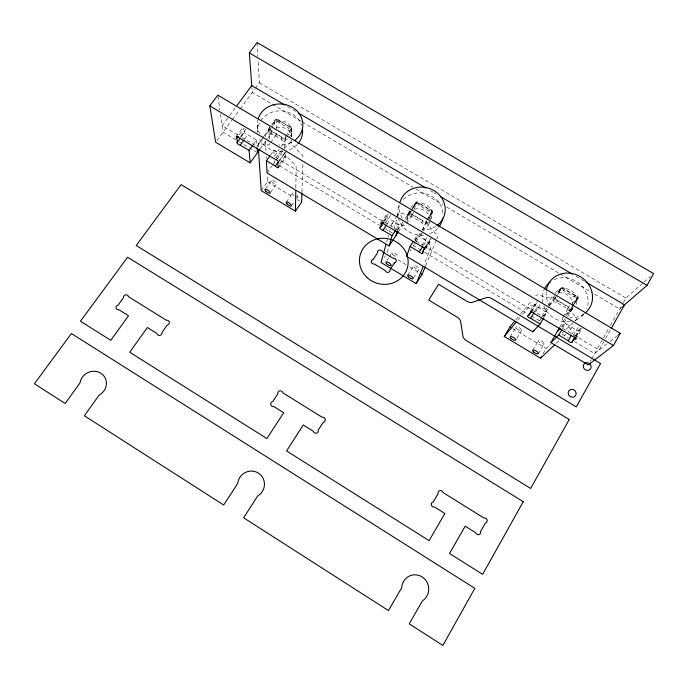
<?xml version="1.0" encoding="UTF-8"?>
<svg xmlns="http://www.w3.org/2000/svg" width="688" height="688" viewBox="0 0 688 688"><rect width="100%" height="100%" fill="white"/><g stroke="black" fill="none" stroke-linecap="round" stroke-linejoin="round"><path stroke-width="0.52" stroke-dasharray="3.44 2.58" d="M286.965 136.8L289.983 132.56A2.245 2.03 4 0 0 291.686 130.161A2.245 2.03 4 0 0 289.02 128.587L289.02 126.394L279.07 120.52A2.253 2.03 3.1 0 0 276.395 118.938A2.253 2.03 3.1 0 0 274.675 121.329M289.983 132.56L289.992 130.385A2.253 2.038 4 0 0 291.703 127.977A2.253 2.038 4 0 0 289.02 126.394M291.359 139.879L291.351 142.493A6.957 2.718 36.9 0 0 292.434 145.082L302.066 155.101A6.828 2.623 36.7 0 1 303.098 157.604M291.385 136.353L291.437 128.2L276.275 119.256L270.78 126.893M291.6 136.542L291.635 131.184M291.738 130.531L291.755 128.346M295.831 187.729L296.193 167.459A6.854 2.546 36.5 0 0 295.126 164.991L285.4 155.015A6.983 2.64 36.8 0 1 284.273 152.461L284.264 151.609M301.963 191.892L302.901 163.718M397.449 230.747L399.238 224.761L390.13 219.352A2.331 0.903 33.7 0 1 387.327 217.683A2.331 0.903 33.7 0 1 387.671 216.385L388.342 213.822M386.699 242.013L387.378 239.579M388.058 237.111L388.522 235.442M389.46 232.062L390.173 229.491M391.145 225.999L391.635 224.236A6.854 2.649 33.3 0 1 393.201 223.308L404.26 225.638A6.983 2.743 33.4 0 0 405.911 224.701M398.447 207.69L399.246 204.886M387.232 252.539L388.961 246.553M394.018 228.941L396.752 219.455M397.518 216.78L398.3 214.071A6.828 2.726 33.3 0 1 399.883 213.108L410.985 215.31A6.957 2.829 33.4 0 0 412.654 214.338L413.376 212.11M407.597 215.937L409.3 210.519A11.576 10.673 16.7 0 0 408.904 212.446A2.279 2.098 15.4 0 1 408.595 213.306L405.189 218.535M407.133 218.225L408.818 212.841M408.887 213.641L409.463 211.818M407.064 221.063L409.678 212.79L410.831 211.01M426.586 220.796L426.25 221.691A2.288 2.107 17.4 0 1 424.625 224.211A2.288 2.107 17.4 0 1 421.864 222.568L411.596 216.488A2.279 2.107 15.9 0 1 408.835 214.854A2.279 2.107 15.9 0 1 410.469 212.343L410.985 210.743M414.546 204.972L415.148 203.106M412.774 208.817L415.096 204.31A2.288 2.098 16.1 0 1 416.73 201.808A2.288 2.098 16.1 0 1 419.499 203.442L429.785 209.513A2.288 2.107 17.5 0 1 432.554 211.147A2.288 2.107 17.5 0 1 430.929 213.667L428.168 217.95M411.596 216.488L412.189 214.673A2.288 2.116 15.9 0 1 410.469 210.709M414.365 209.092L416.627 202.134L432.296 211.388L429.751 218.191M427.394 219.911L430.258 215.482A2.279 2.098 17.5 0 0 431.875 212.979A2.279 2.098 17.5 0 0 429.114 211.345L418.88 205.299L419.499 203.442M421.271 250.26L413.514 245.642L414.95 241.608M415.174 240.989L417.16 235.416L426.328 240.869A2.339 0.912 32.4 0 0 429.157 242.546A2.339 0.912 32.4 0 0 429.639 241.325L430.92 238.117M421.864 222.568L422.501 220.779A2.296 2.116 17.4 0 0 426.87 221.115L426.207 222.895M429.114 211.345L429.785 209.513M421.383 233.034L421.125 233.739A7 2.761 32.5 0 0 421.684 235.993L430.404 245.427A6.88 2.666 32.5 0 1 430.92 247.603L424.075 264.338M422.423 230.179L426.534 220.306M430.258 215.482L430.929 213.667M428.375 221.871L427.824 223.325A6.975 2.847 32.5 0 0 428.366 225.612L436.992 235.107A6.854 2.743 32.4 0 1 437.482 237.317L436.768 239.02M431.832 214.174L432.511 212.36M429.2 223.282L430.206 220.624M430.542 219.739L431.213 217.967M425.648 265.774L436.416 239.871M590.218 361.424L591.207 359.678M591.697 358.801L608.846 328.331M610.411 325.553L622.821 303.511M623.328 302.6L625.899 298.042L643.314 282.682M603.961 341.437L599.145 350.011L561.339 327.505L565.82 319.757M605.56 338.591L610.342 330.077M575.942 336.045L579.004 330.696M576.346 336.527L580.982 328.425M575.994 339.072L582.177 328.253M571.814 334.497L574.876 329.165L565.39 323.523L561.038 327.806M573.362 335.632L578.531 326.602M575.245 336.226L578.823 329.973L581.498 327.522M570.369 329.844L573.465 324.469M575.521 320.883L576.553 319.086M556.833 295.281L555.216 298.05A2.348 2.15 32.2 0 0 553.677 300.673A2.348 2.15 32.2 0 0 556.532 302.367L567.144 308.663A2.356 2.159 33.5 0 0 570.008 310.357A2.356 2.159 33.5 0 0 571.539 307.717L575.297 301.224A2.348 2.141 33 0 0 576.811 298.601A2.348 2.141 33 0 0 573.955 296.915L563.377 290.663A2.339 2.141 31.8 0 0 560.531 288.977A2.339 2.141 31.8 0 0 559 291.592L557.375 294.361M565.244 314.932L571.47 308.62L572.975 306.031M573.474 305.171L577.963 297.405L561.752 287.833L556.308 293.974M574.566 303.46L576.69 299.787A2.356 2.15 33 0 0 578.212 297.156A2.356 2.15 33 0 0 575.349 295.462L564.71 289.184A2.348 2.15 31.7 0 0 561.847 287.489A2.348 2.15 31.7 0 0 560.316 290.112L557.934 294.163M567.738 316.446L571.556 309.849A2.356 2.159 33.9 0 1 572.21 309.161A11.92 10.905 32.6 0 0 573.801 307.906L569.716 312.034M562.32 328.847L565.39 323.523M538.403 353.598L544.079 343.828A3.259 1.152 28.8 0 0 540.338 340.586A3.259 1.152 28.8 0 0 539.297 342.306A3.259 1.152 28.8 0 0 544.079 343.828M563.033 316.807L569.931 305.678M543.047 353.804L546.117 348.506L550.692 344.12M559.937 326.998L565.906 316.695M566.43 315.783L567.497 313.943A2.322 2.124 34.1 0 1 568.142 313.272A11.748 10.767 32.8 0 0 571.1 298.936A11.748 10.767 32.8 0 0 556.3 293.595M532.701 350.407L538.386 340.663M531.428 315.895L539.401 320.651L541.542 316.996M541.955 316.299L547.966 306.048M548.31 305.472L549.574 303.313A2.313 2.124 31.9 0 0 549.841 302.419A11.748 10.767 32.8 0 1 553.083 295.582M547.588 308.921L543.064 316.635L424.935 246.33M549.514 305.635L553.367 299.074A2.339 2.15 31.8 0 0 553.634 298.162A11.92 10.905 32.6 0 1 553.952 296.158M544.251 316.901L546.84 312.498L537.414 306.9A2.399 0.929 29 0 1 534.516 305.171A2.399 0.929 29 0 1 535.376 304.156L537.354 301.817M549.359 305.506L556.222 297.276M558.235 293.845L561.752 287.833M535.685 311.999L539.891 304.87M530.654 310.529L534.292 304.38M530.603 312.197L536.915 301.525M531.858 311.251L537.638 301.482M516.869 338.29L521.564 330.352M534.825 311.294L537.414 306.9M510.161 336.896L515.905 327.213M413.6 277.797L419.044 269.266A3.156 1.144 32.4 0 0 415.647 265.895A3.156 1.144 32.4 0 0 414.486 267.494A3.156 1.144 32.4 0 0 419.044 269.266M423.61 245.109L426.328 240.869M425.425 246.708L430.37 238.977M407.735 275.226L413.729 265.843M424.565 249.108L431.17 238.788M425.829 247.293L429.639 241.325M425.597 249.168L429.948 242.357M421.916 245.487L427.437 236.878M427.11 219.42L432.296 211.388M414.434 239.648L417.16 235.416M415.311 240.602L420.084 233.198M422.122 230.033L426.182 223.729A2.288 2.116 17.9 0 1 426.861 223.075A11.576 10.673 16.7 0 0 428.495 221.88M410.065 251L411.209 249.211M413.514 245.642L415.776 242.133M416.206 241.454L422.544 231.607M423.111 230.729L424.238 228.975A2.253 2.081 17.9 0 1 424.909 228.33A11.412 10.535 16.7 0 0 429.493 222.413M386.931 260.399L388.582 257.862M389.133 257.011L391.885 252.78M412.576 208.18L415.096 204.31M411.415 210.124L416.627 202.134M410.469 212.343L412.198 209.694M398.378 231.779L405.198 221.312M405.774 220.435L406.909 218.689A2.245 2.073 15.4 0 0 407.21 217.838A11.412 10.535 16.7 0 1 411.321 210.812M384.291 257.475L385.383 255.798M406.703 223.497L412.318 214.871M396.486 228.975L399.238 224.761M397.647 230.093L403.142 221.674M391.936 223.72L395.824 217.786M396.383 216.935L398.61 213.538M382.416 222.293L388.006 213.813M384.205 220.771L386.974 216.574M384.343 221.433L387.671 216.385M385.598 222.688L390.638 215.026M386.828 224.391L390.13 219.352M380.903 222.903L387.06 213.572M291.351 205.893L294.258 201.704M296.476 198.505L297.672 196.777M286.285 202.152L292.572 193.122M270.642 192.313L276.387 184.16A3.148 1.092 36.3 0 0 273.188 180.609A3.148 1.092 36.3 0 0 272.009 182.088A3.148 1.092 36.3 0 0 276.387 184.16M279.741 163.813L285.503 155.677L285.468 151.756M261.225 190.628L267.512 181.735L267.15 174.623M278.528 167.562L286.002 157.002M265.568 188.572L271.33 180.419M276.258 157.612L281.512 150.225M267.047 172.963L271.898 166.126M272.508 165.266L276.714 159.349M277.307 158.507L283.86 149.279M284.454 148.445L285.649 146.768A2.219 2.012 3.7 0 1 286.337 146.157A11.249 10.182 3.2 0 0 291.239 140.103M279.328 160.399L284.892 152.573M278.399 162.265L285.4 152.383M270.461 155.127L273.919 150.276L282.777 155.54A2.331 0.869 36.8 0 0 285.511 157.165A2.331 0.869 36.8 0 0 285.503 155.677M284.239 148.169L284.144 138.434L285.357 136.731M285.967 135.88L291.437 128.2M382.012 220.779L274.125 156.58L279.165 149.502M281.315 146.475L285.606 140.447A2.253 2.038 3.8 0 1 286.303 139.827A11.404 10.311 3.3 0 0 286.397 122.43A11.404 10.311 3.3 0 0 268.931 129.542A2.245 2.03 2.2 0 1 268.595 130.367L265 135.364M260.339 148.685L267.073 139.32M267.666 138.486L268.87 136.817A2.219 2.004 2.2 0 0 269.206 135.992A11.249 10.182 3.2 0 1 272.938 129.731M270.625 142.708L276.542 134.452M258.215 144.179L262.309 138.494M262.893 137.686L265.233 134.435M269.361 139.346L268.948 129.439L270.169 127.744M262.833 138.365L257.045 146.406L240.284 136.439M285.744 136.74L285.761 138.494A2.253 2.038 3.5 0 1 284.041 140.902A2.253 2.038 3.5 0 1 281.366 139.311L271.433 133.429A2.245 2.03 2.5 0 1 268.767 131.847A2.245 2.03 2.5 0 1 270.487 129.447L272.921 126.076M273.523 125.233L274.736 123.548A2.245 2.021 3.1 0 1 276.456 121.165A2.245 2.021 3.1 0 1 279.113 122.739L289.02 128.587M253.451 144.325L256.59 139.974L247.792 134.745A2.339 0.86 37.8 0 1 245.074 133.128A2.339 0.86 37.8 0 1 244.928 131.571L244.618 128.235M240.645 136.422L245.96 129.112M241.015 136.525L244.524 131.709M241.428 136.387L244.928 131.571M244.636 139.088L247.792 134.745M236.259 136.585L242.761 127.667M239.235 134.736L243.956 128.26M216.883 140.567L231.942 120.09M232.269 119.652L239.57 109.719M240.181 108.885L254.612 89.259M255.214 88.451L259.393 82.766L258.129 60.544M227.754 118.035L222.147 125.637L239.562 136M229.62 115.507L235.184 107.956M515.914 319.696L518.485 316.583M520.575 314.046L532.22 299.916M517.763 320.298L520.446 317.065M522.639 314.433L529.468 306.229A7.061 2.7 29 0 1 531.678 305.661L544.466 308.938A7.19 2.795 28.9 0 0 546.788 308.37L547.295 307.803M559.439 289.579L560.754 288.1M554.717 295.763L553.143 297.543A7.164 2.881 28.7 0 1 550.804 298.153L537.99 294.997A7.035 2.778 28.8 0 0 535.763 295.616M559 291.592L560.316 290.112M554.115 298.661L555.414 297.216M555.216 298.05L555.62 297.603M563.377 290.663L564.71 289.184M539.401 320.651L546.84 312.498M556.532 302.367L557.83 300.94A2.356 2.159 32.2 0 1 555.569 297.061M573.955 296.915L575.349 295.462M567.144 308.663L568.503 307.261A2.365 2.167 33.4 0 0 573.018 306.934M572.184 303.365L577.963 297.405M575.297 301.224L576.69 299.787M576.381 300.613L577.782 299.185M571.539 307.717L572.743 306.487M563.051 317.159L562.509 317.71A7.267 2.795 28 0 0 562.474 319.645L570.111 328.511A7.129 2.7 28.2 0 1 570.051 330.369L568.684 331.65M571.1 309.746L572.476 308.353M567.781 313.573L571.883 309.428M562.225 333.052L564.143 331.212M566.086 329.346L574.145 321.623M574.833 320.952L576.226 319.619A7.104 2.778 28 0 0 576.312 317.727L568.761 308.792A7.241 2.881 27.8 0 1 568.821 306.822M581.756 316.291L583.923 314.227M556.3 343.321L559.456 340.345M563.988 336.079L565.975 334.205M644.106 281.977L650.435 276.395M622.932 306.212L619.733 308.981L591.25 292.202M607.048 343.759L594.647 353.563L574.428 341.523M610.179 341.282L617.798 335.262M259.393 82.766L625.899 298.042M287.575 106.623L295.677 111.387M430.49 190.688L433.165 192.262M434.059 192.786L435.857 193.844M576.123 276.352L585.067 281.616M301.292 121.406L252.229 92.51L251.868 87.522M302.213 121.957L412.791 187.084M416.077 189.019L443.081 204.929M446.624 207.019L559.301 273.385M560.213 273.919L590.33 291.66M268.948 129.439L284.144 138.434M409.678 212.79L425.39 222.095M555.225 298.988L571.47 308.62M270.014 127.366A2.262 2.038 2.6 0 0 271.356 131.253L281.332 137.161A2.262 2.047 3.5 0 0 285.795 136.706L285.812 138.864M412.189 214.673L422.501 220.779M557.83 300.94L568.503 307.261M384.609 222.336L396.778 229.568M416.188 241.127L423.189 245.289M235.941 139.827L223.067 132.156L220.521 114.182M238.805 141.539L256.572 152.125M279.337 165.688L379.501 225.372M384.97 228.631L392.418 233.069M424.539 252.212L528.375 314.081M561.941 334.084L568.305 337.868M267.512 181.735L293.071 197.035M297.345 199.597L299.486 200.879M397.956 259.823L406.728 265.069M409.652 266.824L419.912 272.964M512.99 328.683L546.117 348.506M217.984 96.2L219.928 109.951M256.59 139.974L257.114 147.378M258.267 146.922L258.129 144.815A6.871 2.52 37.3 0 1 259.084 143.56L268.526 144.987A7 2.606 37.5 0 0 269.55 143.715L269.507 142.846M257.355 125.362L257.802 131.976M257.106 42.561L257.888 56.313M265.224 136.688L265.138 135.08A6.846 2.589 37.5 0 1 266.127 133.782L275.604 135.106A6.983 2.683 37.7 0 0 276.653 133.79L276.61 132.027M265.465 141.479L265.938 150.749M266.239 156.726L266.342 158.679M268.621 129.292L268.716 131.477M270.436 128.08L270.487 129.447M271.356 131.253L271.433 133.429M273.919 150.276L274.125 156.58M274.263 160.631L274.331 162.703M274.624 120.968L274.736 123.548M276.275 119.256L276.516 128.45M279.07 120.52L279.113 122.739M281.332 137.161L281.366 139.311M296.769 194.979A3.139 1.101 35.8 0 1 296.734 196.992M294.111 195.624A3.139 1.101 35.8 0 1 292.469 193.423A3.139 1.101 35.8 0 1 294.146 193.199M291.531 142.407A22.773 20.537 3.3 0 1 278.743 145.013M259.935 133.85A22.773 20.537 3.3 0 1 257.785 120.185M297.25 144.514A22.446 20.296 3.3 0 1 286.595 150.655M282.734 151.326A22.446 20.296 3.3 0 1 258.851 137.144M257.811 132.225A22.446 20.296 3.3 0 1 276.232 111.112A22.446 20.296 3.3 0 1 301.705 125.526M583.828 313.969A23.805 21.749 32.5 0 1 569.819 317.744M550.116 306.461A23.805 21.749 32.5 0 1 546.169 291.669M583.759 314.141A23.461 21.466 32.6 0 1 574.162 320.72M570.335 321.614A23.461 21.466 32.6 0 1 543.804 305.859M542.875 302.772A23.461 21.466 32.6 0 1 544.217 289.424M554.175 279.663A23.461 21.466 32.6 0 1 580.07 284.17A23.461 21.466 32.6 0 1 586.804 308.835M578.823 329.973A2.434 0.929 27.8 0 1 577.808 330.902A2.434 0.929 27.8 0 1 574.876 329.165M414.623 209.195A11.412 10.535 16.7 0 1 429.794 218.767M276.258 127.934A11.249 10.182 3.2 0 1 291.574 136.989M555.379 293.002A11.92 10.905 32.6 0 1 570.739 290.25A11.92 10.905 32.6 0 1 575.847 305.111M410.848 207.501A11.576 10.673 16.7 0 1 426.199 204.938A11.576 10.673 16.7 0 1 430.636 219.205M435.848 226.361A23.125 21.268 16.7 0 1 423.369 229.947M402.342 218.363A23.125 21.268 16.7 0 1 399.315 206.237M437.525 228.536A22.79 21.001 16.7 0 1 429.045 233.929M423.765 235.081A22.79 21.001 16.7 0 1 398.584 219.008M397.922 216.127A22.79 21.001 16.7 0 1 399.109 205.789M403.323 199.382A22.79 21.001 16.7 0 1 427.764 194.386A22.79 21.001 16.7 0 1 442.96 213.873M414.494 206.168A2.27 2.09 16.1 0 1 416.12 203.674A2.27 2.09 16.1 0 1 418.88 205.299M516.679 328.718A3.234 1.152 29.4 0 0 521.504 330.438A3.234 1.152 29.4 0 0 518.03 327.178A3.234 1.152 29.4 0 0 516.679 328.718M392.513 254.276A3.148 1.135 33 0 0 397.114 256.263A3.148 1.135 33 0 0 393.975 252.883A3.148 1.135 33 0 0 392.513 254.276"/><path stroke-width="1.03" d="M258.55 151.102L261.225 190.628L295.41 211.139L295.78 190.473M301.937 192.76L301.628 202.152L295.41 211.139M269.885 155.935L266.428 160.786L267.047 172.963L389.15 245.934L392.091 235.7L382.967 230.256A2.339 0.877 33.6 0 1 380.146 228.579A2.339 0.877 33.6 0 1 380.464 227.315L381.298 223.987A2.365 0.903 33.7 0 1 381.625 222.688A2.365 0.903 33.7 0 1 384.48 224.383L421.366 246.347A2.374 0.912 32.5 0 1 424.247 248.058A2.374 0.912 32.5 0 1 423.774 249.28L422.561 252.401A2.348 0.886 32.4 0 1 422.097 253.588A2.348 0.886 32.4 0 1 419.259 251.903L410.065 246.424L413.342 241.342M386.037 244.412L381.014 262.515L416.188 283.619L422.114 274.28L425.356 266.497M396.107 235.262L397.26 231.4M543.735 317.787L540.123 323.953L532.856 331.805L406.608 256.366L410.065 246.424M416.188 283.619L423.154 266.6M559.525 327.703L550.907 342.598L588.257 364.915L613.455 345.522L620.275 333.302L217.829 95.142L209.797 105.892L215.654 142.244L250.157 162.867L259.883 149.33M622.932 306.212L647.038 285.357L653.6 273.6L257.106 42.561L249.366 52.916L251.765 86.086M611.142 328.666L624.532 304.827L585.961 282.14M550.907 342.598L558.733 335.047L568.245 340.723A2.442 0.894 28 0 0 571.186 342.478A2.442 0.894 28 0 0 572.175 341.583L575.83 337.43M568.245 340.723L571.307 335.391M572.175 341.583L574.738 337.111M558.733 335.047L561.804 329.733M514.409 321.528L509.989 326.886L504.278 336.484L540.484 358.216L541.508 356.453M532.856 331.805L533.862 330.094M540.123 323.953L530.672 318.32A2.408 0.894 29.1 0 1 527.756 316.583A2.408 0.894 29.1 0 1 528.599 315.603L531.205 311.2M528.599 315.603L531.858 311.251M530.672 318.32L533.785 313.049M419.259 251.903L422.518 246.803M423.774 249.28L424.874 247.568M422.561 252.401L423.645 250.699M406.608 256.366L407.76 254.577M389.15 245.934L398.378 231.779M392.091 235.7L395.944 229.809M381.298 223.987L382.416 222.293M380.464 227.315L383.792 222.276M382.967 230.256L386.269 225.225M266.428 160.786L275.303 166.075L278.176 162.024M250.157 162.867L249.047 150.423L252.823 145.202M249.047 150.423L240.224 145.159A2.348 0.826 37.6 0 1 237.506 143.543A2.348 0.826 37.6 0 1 237.334 142.003L240.258 137.987M240.224 145.159L244.008 139.956M237.334 142.003L236.878 137.97L238.057 136.353M237.042 105.445L251.722 85.536L284.884 105.04M504.278 336.484L516.181 322.19M557.4 331.375L560.342 328.486M540.484 358.216L554.451 345.066M618.624 334.609L620.275 333.302M249.366 52.916L647.038 285.357M298.386 112.978L426.018 188.056M440.346 196.484L572.433 274.185M209.797 105.892L613.455 345.522M420.652 273.403L422.114 274.28M509.989 326.886L511.494 327.78M257.157 147.989L257.484 152.667M258.335 118.233A22.773 20.537 3.3 0 1 292.409 107.371A22.773 20.537 3.3 0 1 295.204 140.051M302.402 128.355A22.446 20.296 3.3 0 1 297.999 143.689M546.349 290.224A23.805 21.749 32.5 0 1 580.268 276.628A23.805 21.749 32.5 0 1 584.998 313.1M544.389 289.072A23.461 21.466 32.6 0 1 550.185 282.037M236.878 137.97A2.382 0.851 37.8 0 1 236.698 136.396A2.382 0.851 37.8 0 1 239.458 138.039L275.097 159.255A2.374 0.869 36.8 0 1 277.875 160.915A2.374 0.869 36.8 0 1 277.918 162.411L278.012 166.247A2.339 0.843 36.7 0 1 278.047 167.709A2.339 0.843 36.7 0 1 275.303 166.075M530.809 313.031A2.434 0.92 29.1 0 1 531.678 312.025A2.434 0.92 29.1 0 1 534.636 313.788L572.837 336.535A2.477 0.92 27.9 0 1 575.83 338.307A2.477 0.92 27.9 0 1 574.807 339.227M400.038 202.074A23.125 21.268 16.7 0 1 434.558 190.972A23.125 21.268 16.7 0 1 437.043 225.535M442.737 218.122A22.79 21.001 16.7 0 1 438.824 227.04M474.823 588.317L442.891 645.439L409.214 623.87L422.045 601.475A2.795 2.657 75.1 0 1 422.836 600.607A14.078 13.485 74.7 0 0 422.097 576.922A14.078 13.485 74.7 0 0 401.74 587.174A2.769 2.657 77 0 1 401.379 588.317L388.453 610.566L243.638 517.797L257.295 496.538A2.666 2.623 -52.4 0 1 258.12 495.713A13.502 13.261 -45.1 0 0 258.413 473.129A13.502 13.261 -45.1 0 0 237.833 482.795A2.666 2.606 -43.2 0 1 237.429 483.879L223.669 505.009L84.383 415.784L98.797 395.574A2.657 2.494 -28.8 0 1 99.648 394.792A13.45 12.573 -27.6 0 0 100.904 373.249A13.45 12.573 -27.6 0 0 80.126 382.356A2.657 2.468 -28 0 1 79.67 383.388L65.171 403.469L34.4 383.766L71.397 333.534L474.823 588.317M523.25 501.715L482.641 574.342L449.522 553.496L465.174 526.165L475.554 532.65A2.7 2.571 60.1 0 0 478.762 534.653A2.7 2.571 60.1 0 0 480.577 531.446L485.281 523.155A2.692 2.554 58 0 0 487.087 519.982A2.692 2.554 58 0 0 483.888 517.987L443.046 492.556A2.649 2.554 55 0 0 439.881 490.587A2.649 2.554 55 0 0 438.041 493.726L433.251 501.896A2.666 2.571 57.9 0 0 431.393 505.052A2.666 2.571 57.9 0 0 434.567 507.03L444.878 513.472L429.088 540.639L286.569 450.941L303.253 424.96L313.246 431.204A2.58 2.546 7.3 0 0 316.334 433.139A2.58 2.546 7.3 0 0 318.269 430.086L323.291 422.208A2.571 2.528 10.8 0 0 325.209 419.181A2.571 2.528 10.8 0 0 322.139 417.263L282.82 392.779A2.563 2.503 -5.7 0 0 279.767 390.887A2.563 2.503 -5.7 0 0 277.814 393.863L272.715 401.637A2.571 2.511 -9.6 0 0 270.737 404.639A2.571 2.511 -9.6 0 0 273.79 406.548L283.714 412.748L266.91 438.574L129.714 352.23L147.344 327.514L156.967 333.534A2.563 2.417 -17.7 0 0 159.934 335.391A2.563 2.417 -17.7 0 0 161.99 332.493L167.296 324.994A2.554 2.408 -16 0 0 169.325 322.113A2.554 2.408 -16 0 0 166.367 320.264L128.484 296.674A2.554 2.374 -17 0 0 125.551 294.851A2.554 2.374 -17 0 0 123.479 297.689L118.104 305.085A2.563 2.382 -18.4 0 0 116.023 307.94A2.563 2.382 -18.4 0 0 118.964 309.781L128.518 315.749L110.785 340.311L80.462 321.227L127.607 257.226L523.25 501.715M569.217 419.508L530.663 488.454L136.224 245.521L181.09 184.616L569.217 419.508M600.538 363.488L576.26 406.909L466.352 340.603A7.869 7.413 29.6 0 1 463.058 336.957L460.521 320.814A7.843 7.396 26.9 0 0 457.245 317.202L428.736 300.063L438.609 284.333L466.997 301.335A7.774 7.258 26.1 0 0 471.719 302.531L487.113 297.422A7.8 7.267 28.3 0 1 491.825 298.626L600.538 363.488M394.448 262.842L390.07 269.61A2.451 2.305 15.6 0 1 388.29 272.362A2.451 2.305 15.6 0 1 385.332 270.582L374.358 263.986A2.451 2.296 13.6 0 1 371.408 262.214A2.451 2.296 13.6 0 1 373.197 259.479L377.6 252.745A2.442 2.279 14 0 1 379.38 250.028A2.442 2.279 14 0 1 382.322 251.791L393.261 258.335A2.442 2.288 15.9 0 1 396.211 260.107A2.442 2.288 15.9 0 1 394.448 262.842M286.922 203.768A3.148 1.066 35.7 0 0 291.351 205.893A3.148 1.066 35.7 0 0 288.186 202.401A3.148 1.066 35.7 0 0 286.922 203.768M265.688 191.032A3.156 1.058 36.2 0 0 270.066 193.13A3.156 1.058 36.2 0 0 266.841 189.604A3.156 1.058 36.2 0 0 265.688 191.032M533.621 352.032A3.268 1.118 29 0 0 538.403 353.598A3.268 1.118 29 0 0 534.636 350.373A3.268 1.118 29 0 0 533.621 352.032M510.952 338.376A3.242 1.118 29.6 0 0 515.768 340.139A3.242 1.118 29.6 0 0 512.268 336.896A3.242 1.118 29.6 0 0 510.952 338.376M408.5 276.86A3.165 1.109 32.4 0 0 413.058 278.657A3.165 1.109 32.4 0 0 409.635 275.303A3.165 1.109 32.4 0 0 408.5 276.86M386.484 263.573A3.156 1.101 33 0 0 391.076 265.594A3.156 1.101 33 0 0 387.912 262.231A3.156 1.101 33 0 0 386.484 263.573M568.4 394.327A4.111 3.81 41.3 0 0 575.185 396.056A4.111 3.81 41.3 0 0 572.863 389.468A4.111 3.81 41.3 0 0 568.4 394.327M583.493 367.555A4.076 3.75 39.2 0 0 590.227 369.267A4.076 3.75 39.2 0 0 587.896 362.782A4.076 3.75 39.2 0 0 583.493 367.555M366.773 277.273A24.458 22.936 14.8 0 0 407.399 267.718A24.458 22.936 14.8 0 0 377.213 238.951A24.458 22.936 14.8 0 0 366.773 277.273"/></g></svg>
